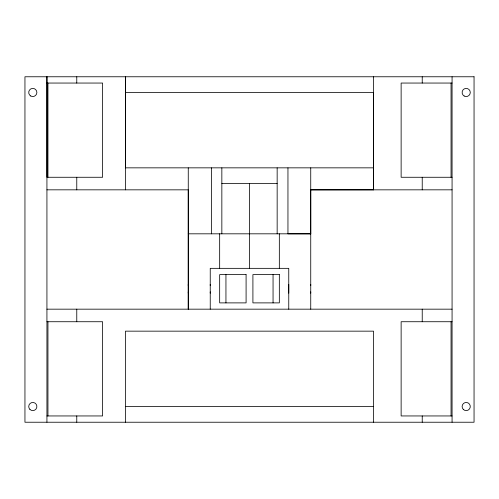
<?xml version="1.0" encoding="UTF-8"?>
<svg xmlns="http://www.w3.org/2000/svg" width="499" height="499" viewBox="0 0 499 499"><rect width="100%" height="100%" fill="white"/><g stroke="black" fill="none" stroke-linecap="round" stroke-linejoin="round"><path stroke-width="0.75" d="M46.931 422.229L46.931 76.771L46.931 177.27L102.607 177.27L102.607 83.052L46.931 83.052M76.771 189.832L76.771 177.27M125.449 189.832L125.449 76.771L125.455 167.845L373.545 167.845L373.551 189.832L310.74 189.851L310.74 309.168M188.26 293.156L188.26 291.865M188.26 285.646L188.26 284.361M188.26 167.87L188.26 309.168L188.26 189.845L46.931 189.832M210.241 293.156L210.241 291.865M210.241 285.646L210.241 284.361M288.759 293.156L288.759 284.361M373.545 167.845L373.551 92.471L125.449 92.471M452.069 422.229L452.069 76.771M452.069 83.052L401.134 83.052L401.134 177.27L452.069 177.27M221.843 183.576L277.157 183.576M310.74 167.87L310.74 189.851L452.069 189.832M188.235 233.819L310.765 233.819L310.74 189.851M310.765 233.819L287.954 233.825L287.954 167.876M46.931 309.168L452.069 309.168M46.931 321.73L102.607 321.73L102.607 415.948L46.931 415.948M452.069 321.73L401.134 321.73L401.134 415.948L452.069 415.948M125.449 406.529L373.551 406.529M451.052 83.052L451.052 177.27M451.052 321.73L451.052 415.948M422.229 76.771L422.229 83.052M422.229 177.27L422.229 189.832M422.229 309.168L422.229 321.73M422.229 415.948L422.229 422.229M373.551 76.771L373.551 189.832M373.551 422.229L373.551 331.155L125.449 331.155L125.449 422.229M310.74 284.361L310.74 285.646M310.74 291.865L310.74 293.156M288.759 309.168L288.759 268.343L210.241 268.343L210.241 309.168M279.334 233.825L279.334 268.343M277.157 167.876L277.157 233.825M273.053 274.625L273.053 302.887M249.5 183.576L249.5 268.343M225.947 274.625L225.947 302.887M221.843 167.876L221.843 233.825M219.666 233.825L219.666 268.343M211.42 167.876L211.42 233.825M76.771 76.771L76.771 83.052M76.771 309.168L76.771 321.73M76.771 415.948L76.771 422.229M47.948 83.052L47.948 177.27M47.948 321.73L47.948 415.948M474.05 76.771L24.95 76.771L24.95 422.229L474.05 422.229L474.05 76.771M246.088 274.625L219.666 274.625L219.666 302.887L246.088 302.887L246.088 274.625M279.334 274.625L252.912 274.625L252.912 302.887L279.334 302.887L279.334 274.625M464.157 96.008A4.086 4.086 0 0 0 470.283 92.471A4.086 4.086 0 0 0 464.157 88.934A4.086 4.086 0 0 0 464.157 96.008M463.309 409.417A4.086 4.086 0 0 0 470.145 407.583A4.086 4.086 0 0 0 465.143 402.587A4.086 4.086 0 0 0 463.309 409.417M29.915 409.417A4.086 4.086 0 0 0 36.745 407.583A4.086 4.086 0 0 0 31.743 402.587A4.086 4.086 0 0 0 29.915 409.417M30.757 96.008A4.086 4.086 0 0 0 36.882 92.471A4.086 4.086 0 0 0 30.757 88.934A4.086 4.086 0 0 0 30.757 96.008"/></g></svg>
